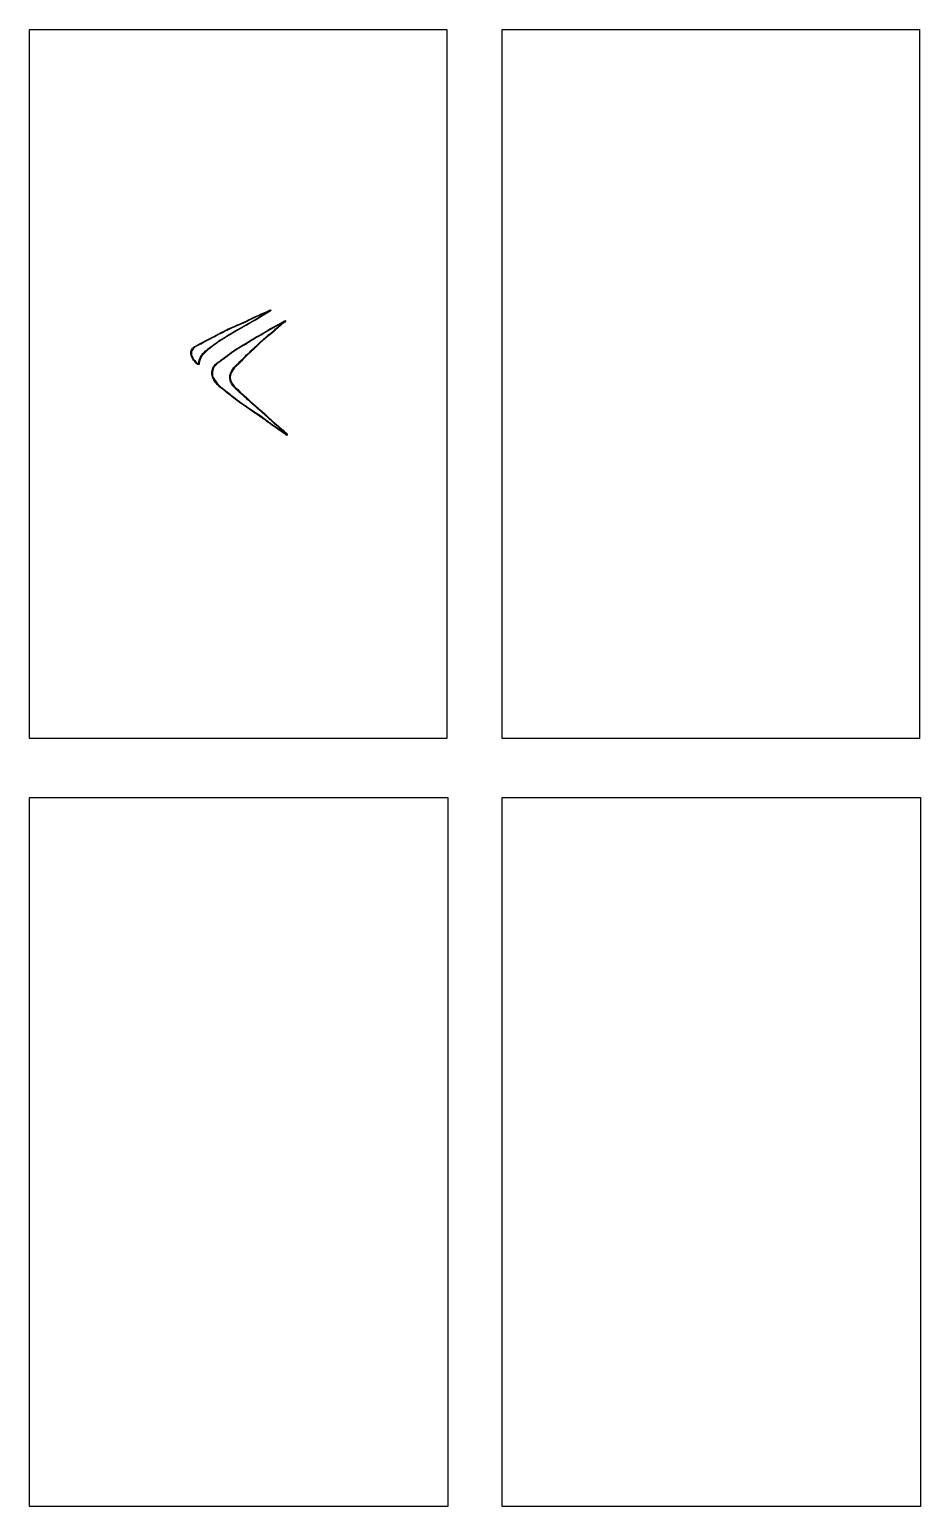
# Model space of a CAD drawing. Extents: x 10 to 161, y 10 to 260.
import ezdxf

# ---------------------------------------------------------------- set-up
doc = ezdxf.new("R2010")
doc.units = 0
doc.layers.add('Layer_1', color=7, linetype='CONTINUOUS')
doc.layers.add('logo', color=7, linetype='CONTINUOUS')

msp = doc.modelspace()

# ---------------------------------------------------------------- linework, layer by layer
at = {"layer": 'Layer_1', "color": 7}
for points in [[(10.141111, 260.14111), (80.78111, 260.14111), (80.78111, 140.141113), (10.141111, 140.141113), (10.141111, 260.14111)], [(90.141112, 260.14111), (160.781111, 260.14111), (160.781111, 140.141113), (90.141112, 140.141113), (90.141112, 260.14111)], [(10.141111, 130.141116), (80.940891, 130.141116), (80.940891, 10.141119), (10.141111, 10.141119), (10.141111, 130.141116)], [(90.141112, 130.141116), (160.941108, 130.141116), (160.941108, 10.141119), (90.141112, 10.141119), (90.141112, 130.141116)]]:
    msp.add_lwpolyline(points, close=True, dxfattribs=at)
at = {"layer": 'logo', "color": 7}
for points in [[(52.965644, 210.467056), (53.091596, 210.57279), (52.884787, 210.455987)], [(38.334225, 203.677619), (38.334225, 203.677619)], [(38.770272, 203.718685), (38.770261, 203.718657)], [(53.221238, 191.984224), (53.22123, 191.984221)], [(53.524017, 191.729682), (53.524015, 191.729682)], [(53.627421, 191.639249), (53.542816, 191.71088), (53.614447, 191.626278)], [(53.586154, 191.497735), (53.586154, 191.497735)], [(53.712023, 191.554648), (53.712023, 191.554648)]]:
    msp.add_lwpolyline(points, close=True, dxfattribs=at)
for points in [[(49.534645, 212.070724), (49.88516, 212.214401), (50.344544, 212.418569), (50.5555, 212.52443)], [(51.011415, 212.607006), (51.024398, 212.555415), (50.580044, 212.25987), (49.763847, 211.777224)], [(50.5555, 212.52443), (50.919702, 212.707195), (50.983301, 212.718712), (51.011415, 212.607006)], [(47.338544, 210.925227), (46.465205, 210.502322), (45.590446, 210.114027), (44.631223, 209.723485)], [(44.988432, 209.992733), (45.80704, 210.334552), (46.959918, 210.862124), (48.005136, 211.37322)], [(45.69136, 209.537726), (46.145583, 209.789449), (47.056201, 210.313171), (47.570475, 210.618454)], [(49.763847, 211.777224), (47.948314, 210.703643), (46.601798, 209.919037), (46.176483, 209.686895)], [(49.256233, 211.828668), (49.184518, 211.818847), (49.16448, 211.80942), (47.338544, 210.925227)], [(47.570475, 210.618454), (47.698039, 210.69418), (47.819304, 210.756139), (47.839952, 210.756139)], [(47.839952, 210.756139), (47.86061, 210.756139), (47.883135, 210.770673), (47.890029, 210.788456)], [(47.890029, 210.788456), (47.896915, 210.806236), (48.021009, 210.888109), (48.165774, 210.970402)], [(48.005136, 211.37322), (48.495853, 211.613171), (49.184131, 211.927051), (49.534645, 212.070724)], [(48.165774, 210.970402), (48.31054, 211.052698), (48.70621, 211.283505), (49.045038, 211.483307)], [(49.045038, 211.483307), (49.383865, 211.683112), (49.673126, 211.846586), (49.687838, 211.846586)], [(49.519445, 211.937803), (49.395357, 211.880611), (49.276912, 211.831499), (49.256233, 211.828668)], [(49.878973, 212.090443), (49.805316, 212.063688), (49.64353, 211.994996), (49.519445, 211.937803)], [(49.687838, 211.846586), (49.702542, 211.846586), (49.745214, 211.880427), (49.782648, 211.92179)], [(49.782648, 211.92179), (49.820079, 211.963152), (49.86552, 211.996994), (49.88363, 211.996994)], [(50.412483, 212.323322), (50.351089, 212.287273), (50.005336, 212.136352), (49.878973, 212.090443)], [(49.88363, 211.996994), (49.921891, 211.996994), (50.440677, 212.302223), (50.440677, 212.324733)], [(50.139862, 209.043566), (50.848887, 209.483099), (53.355378, 210.868943), (53.441309, 210.868943)], [(50.440677, 212.324733), (50.440677, 212.333058), (50.427977, 212.332409), (50.412483, 212.323322)], [(52.226992, 210.105808), (52.191231, 210.077544), (51.63395, 209.767003), (51.134594, 209.497075)], [(51.79259, 209.459545), (51.990021, 209.646037), (52.306384, 209.925231), (52.495622, 210.079971)], [(52.696779, 210.096498), (52.479629, 209.918215), (52.124291, 209.607412), (51.907144, 209.405827)], [(52.471402, 210.237448), (52.357785, 210.181492), (52.2478, 210.122254), (52.226992, 210.105808)], [(52.884787, 210.455987), (52.771043, 210.391745), (52.585019, 210.293402), (52.471402, 210.237448)], [(52.495622, 210.079971), (52.684858, 210.234713), (52.896369, 210.408901), (52.965644, 210.467056)], [(53.486414, 210.814892), (53.486414, 210.757852), (53.339402, 210.624104), (52.696779, 210.096498)], [(53.441309, 210.868943), (53.466117, 210.868943), (53.486414, 210.844615), (53.486414, 210.814892)], [(38.032117, 206.429777), (38.304848, 206.614133), (40.774242, 207.924265), (42.713529, 208.91349)], [(40.363431, 207.554977), (40.224247, 207.521045), (39.167658, 206.939114), (39.18736, 206.907237)], [(40.438634, 207.597886), (40.428305, 207.581856), (40.394453, 207.56254), (40.363431, 207.554977)], [(40.683047, 207.73773), (40.55896, 207.676854), (40.448975, 207.613925), (40.438634, 207.597886)], [(41.378677, 208.094241), (41.120164, 207.959034), (40.807132, 207.798605), (40.683047, 207.73773)], [(44.631223, 209.723485), (44.092233, 209.504034), (43.66527, 209.290164), (41.378677, 208.094241)], [(41.411401, 206.887307), (41.55598, 206.973475), (42.284018, 207.500632), (42.382067, 207.590147)], [(46.176483, 209.686895), (45.016454, 209.053735), (42.911982, 207.79578), (42.29991, 207.369661)], [(42.382067, 207.590147), (42.427254, 207.631403), (42.473338, 207.656046), (42.484475, 207.64491)], [(42.484475, 207.64491), (42.495622, 207.633762), (42.594005, 207.683715), (42.703129, 207.755888)], [(42.703129, 207.755888), (43.151131, 208.052193), (44.249371, 208.720803), (44.856826, 209.067064)], [(42.713529, 208.91349), (43.20987, 209.166672), (43.63289, 209.38724), (43.653572, 209.403637)], [(43.653572, 209.403637), (43.702746, 209.442631), (44.260609, 209.688825), (44.988432, 209.992733)], [(44.856826, 209.067064), (44.980911, 209.137798), (45.1111, 209.212589), (45.146135, 209.23327)], [(45.146135, 209.23327), (45.18117, 209.253957), (45.42652, 209.390956), (45.69136, 209.537726)], [(47.394941, 207.43114), (47.696786, 207.626605), (48.871756, 208.315377), (48.984123, 208.362725)], [(48.579394, 208.001991), (48.212835, 207.777647), (48.262235, 207.80734), (47.72062, 207.485832)], [(48.54179, 206.621668), (49.296131, 207.353721), (49.804687, 207.820573), (50.130462, 208.080071)], [(50.804022, 208.467412), (50.143469, 207.969262), (49.617551, 207.503869), (48.542273, 206.465957)], [(49.394883, 208.401677), (49.346677, 208.431471), (49.017595, 208.270181), (48.579394, 208.001991)], [(48.984123, 208.362725), (49.116962, 208.418701), (49.416905, 208.595397), (50.139862, 209.043566)], [(50.02035, 208.842472), (49.510103, 208.536314), (49.39015, 208.451495), (49.413651, 208.413474)], [(49.413651, 208.413474), (49.42669, 208.392392), (49.418364, 208.387171), (49.394883, 208.401677)], [(50.38366, 209.064061), (50.335256, 209.033039), (50.171765, 208.933325), (50.02035, 208.842472)], [(50.130462, 208.080071), (50.301079, 208.215978), (50.440677, 208.337836), (50.440677, 208.350869)], [(51.134594, 209.497075), (50.886673, 209.363059), (50.522872, 209.153283), (50.38366, 209.064061)], [(50.440677, 208.350869), (50.440677, 208.363907), (50.52951, 208.431841), (50.638086, 208.501844)], [(50.638086, 208.501844), (50.871176, 208.65213), (50.842472, 208.630526), (51.172161, 208.903768)], [(51.907144, 209.405827), (51.342536, 208.881686), (51.258044, 208.80981), (50.804022, 208.467412)], [(51.172161, 208.903768), (51.315967, 209.02295), (51.595158, 209.27305), (51.79259, 209.459545)], [(37.642216, 204.589459), (37.40862, 205.066409), (37.379704, 205.542298), (37.561972, 205.910016)], [(37.839481, 206.106776), (37.416765, 205.663193), (37.443926, 205.022168), (37.914134, 204.345077)], [(37.561972, 205.910016), (37.677824, 206.143744), (37.786169, 206.263522), (38.032117, 206.429777)], [(38.539008, 206.601294), (38.179849, 206.411127), (38.025609, 206.302091), (37.839481, 206.106776)], [(38.94849, 206.820395), (38.84777, 206.765804), (38.663502, 206.66721), (38.539008, 206.601294)], [(39.170511, 206.89561), (39.149119, 206.908818), (39.049212, 206.874979), (38.94849, 206.820395)], [(39.162462, 204.890274), (39.175388, 204.900603), (39.249717, 204.993677), (39.327655, 205.097084)], [(39.18736, 206.907237), (39.199467, 206.887623), (39.191904, 206.882402), (39.170511, 206.89561)], [(39.327655, 205.097084), (39.513947, 205.34424), (39.845228, 205.691596), (39.997493, 205.799422)], [(42.29991, 207.369661), (40.436456, 206.072339), (39.879685, 205.613945), (39.381083, 204.96657)], [(39.997493, 205.799422), (40.064329, 205.846751), (40.174568, 205.940747), (40.24247, 206.008303)], [(40.24247, 206.008303), (40.310373, 206.075859), (40.374161, 206.131129), (40.384219, 206.131129)], [(40.384219, 206.131129), (40.394295, 206.131129), (40.606653, 206.287647), (40.85616, 206.478945)], [(40.85616, 206.478945), (41.105667, 206.670244), (41.355524, 206.854007), (41.411401, 206.887307)], [(42.547594, 204.179018), (44.204913, 205.434596), (44.652585, 205.753524), (45.496054, 206.279541)], [(44.104791, 205.205711), (43.56632, 204.803558), (43.419539, 204.693142), (43.070746, 204.427844)], [(44.953451, 205.794912), (44.631455, 205.578967), (44.249557, 205.313828), (44.104791, 205.205711)], [(45.740464, 206.307309), (45.671074, 206.276197), (45.671909, 206.276742), (44.953451, 205.794912)], [(45.496054, 206.279541), (45.806267, 206.472999), (46.119302, 206.669891), (46.191686, 206.717079)], [(46.080852, 206.509482), (45.924662, 206.412197), (45.771486, 206.32122), (45.740464, 206.307309)], [(45.913638, 204.102304), (46.087044, 204.295262), (47.086393, 205.26099), (47.622056, 205.753236)], [(47.225732, 205.221315), (46.750072, 204.77657), (46.225528, 204.263458), (46.060081, 204.08107)], [(46.569675, 206.78926), (46.457015, 206.732669), (46.237045, 206.606769), (46.080852, 206.509482)], [(46.191686, 206.717079), (46.264068, 206.764266), (46.374053, 206.824306), (46.436097, 206.850505)], [(46.436097, 206.850505), (46.533932, 206.891817), (46.967984, 207.154661), (47.394941, 207.43114)], [(47.00686, 207.056869), (46.87907, 206.966275), (46.682335, 206.845851), (46.569675, 206.78926)], [(47.257338, 207.221585), (47.247375, 207.221585), (47.13465, 207.147462), (47.00686, 207.056869)], [(48.542273, 206.465957), (48.293838, 206.22615), (47.701395, 205.666063), (47.225732, 205.221315)], [(47.72062, 207.485832), (47.475783, 207.340496), (47.267306, 207.221585), (47.257338, 207.221585)], [(47.622056, 205.753236), (47.879739, 205.990038), (48.293621, 206.380831), (48.54179, 206.621668)], [(38.334225, 203.677619), (37.965019, 204.052497), (37.79636, 204.274733), (37.642216, 204.589459)], [(37.914134, 204.345077), (38.119248, 204.049715), (38.516786, 203.623359), (38.646913, 203.559176)], [(38.721775, 203.423808), (38.601681, 203.423808), (38.552428, 203.456063), (38.334225, 203.677619)], [(38.646913, 203.559176), (38.712061, 203.527042), (38.765361, 203.500505), (38.765361, 203.5002)], [(38.860527, 203.653246), (38.87063, 203.429201), (38.867385, 203.423808), (38.721775, 203.423808)], [(38.765361, 203.5002), (38.765361, 203.499918), (38.767619, 203.598216), (38.770272, 203.718685)], [(38.770261, 203.718657), (38.773083, 203.839126), (38.803958, 204.037808), (38.839143, 204.160171)], [(38.839143, 204.160171), (38.899691, 204.370742), (39.111801, 204.849716), (39.162462, 204.890274)], [(39.381083, 204.96657), (39.073492, 204.567197), (38.845256, 203.991377), (38.860527, 203.653246)], [(41.003418, 202.164151), (41.099805, 202.912303), (41.363818, 203.34443), (41.982551, 203.766776)], [(41.348874, 202.966097), (41.168128, 202.608358), (41.096782, 202.298929), (41.098936, 201.882144)], [(41.722853, 203.386213), (41.663953, 203.386213), (41.426178, 203.119104), (41.348874, 202.966097)], [(41.770904, 203.45328), (41.759192, 203.416391), (41.737574, 203.386213), (41.722853, 203.386213)], [(41.914445, 203.592427), (41.847206, 203.552783), (41.782611, 203.490167), (41.770904, 203.45328)], [(43.070746, 204.427844), (42.568763, 204.046034), (42.058429, 203.67732), (41.914445, 203.592427)], [(41.982551, 203.766776), (42.098654, 203.846026), (42.352925, 204.031537), (42.547594, 204.179018)], [(44.260437, 202.214838), (44.319599, 202.312521), (44.418766, 202.489932), (44.480807, 202.60908)], [(44.913228, 202.972309), (44.676004, 202.730267), (44.594218, 202.610395), (44.39826, 202.217551)], [(44.480807, 202.60908), (44.557132, 202.755652), (44.723939, 202.952838), (44.996571, 203.218768)], [(45.436454, 203.464135), (45.303787, 203.351889), (45.068335, 203.130568), (44.913228, 202.972309)], [(44.996571, 203.218768), (45.2182, 203.434944), (45.414703, 203.611816), (45.433248, 203.611816)], [(45.433248, 203.611816), (45.463813, 203.611816), (45.573538, 203.723847), (45.913638, 204.102304)], [(46.060081, 204.08107), (45.691098, 203.674308), (45.727902, 203.710721), (45.436454, 203.464135)], [(41.33202, 200.810489), (41.015982, 201.35443), (40.939621, 201.66899), (41.003418, 202.164151)], [(41.098936, 201.882144), (41.100911, 201.510733), (41.10839, 201.472837), (41.22619, 201.242916)], [(41.22619, 201.242916), (41.441141, 200.823336), (42.006802, 200.039661), (42.094703, 200.039661)], [(42.751522, 199.307769), (42.14031, 199.78127), (41.593976, 200.359637), (41.33202, 200.810489)], [(42.094703, 200.039661), (42.114515, 200.039661), (42.130703, 200.016237), (42.130703, 199.987583)], [(44.085383, 200.711046), (43.943109, 201.166829), (44.018629, 201.815596), (44.260437, 202.214838)], [(44.39826, 202.217551), (44.022408, 201.464068), (44.003047, 201.040402), (44.317635, 200.453275)], [(44.503701, 199.940932), (44.240749, 200.331454), (44.15405, 200.491062), (44.085383, 200.711046)], [(44.317635, 200.453275), (44.499598, 200.113669), (44.633814, 199.942546), (45.080377, 199.480799)], [(42.130703, 199.987583), (42.130703, 199.95894), (42.174304, 199.906938), (42.227593, 199.872021)], [(42.227593, 199.872021), (42.321754, 199.810322), (42.373592, 199.768934), (42.65446, 199.531182)], [(42.65446, 199.531182), (42.728309, 199.468669), (42.923333, 199.316382), (43.087849, 199.192766)], [(43.897982, 198.401991), (43.453344, 198.756143), (42.937436, 199.16374), (42.751522, 199.307769)], [(43.087849, 199.192766), (43.252362, 199.069153), (43.428271, 198.929941), (43.478755, 198.883408)], [(43.478755, 198.883408), (43.529242, 198.836878), (43.581478, 198.798807), (43.594836, 198.798807)], [(43.594836, 198.798807), (43.608185, 198.798807), (43.703017, 198.722734), (43.805554, 198.629761)], [(43.805554, 198.629761), (43.908091, 198.536786), (44.014136, 198.460642), (44.041207, 198.460552)], [(48.05297, 195.394933), (46.214436, 196.613997), (45.430643, 197.18125), (43.897982, 198.401991)], [(44.041207, 198.460552), (44.068272, 198.460479), (44.080416, 198.444183), (44.068187, 198.424391)], [(44.068187, 198.424391), (44.055939, 198.404579), (44.093023, 198.363665), (44.150574, 198.333445)], [(44.150574, 198.333445), (44.208121, 198.303224), (44.343043, 198.205211), (44.450401, 198.115634)], [(44.450401, 198.115634), (44.557758, 198.026057), (44.726967, 197.893652), (44.82642, 197.8214)], [(45.851301, 198.566947), (45.661772, 198.71548), (44.599733, 199.798313), (44.503701, 199.940932)], [(44.82642, 197.8214), (44.925872, 197.749149), (45.0157, 197.679996), (45.026041, 197.66773)], [(45.026041, 197.66773), (45.03637, 197.655454), (45.239432, 197.499958), (45.477261, 197.322161)], [(45.080377, 199.480799), (45.673459, 198.867556), (48.036807, 196.741573), (49.481833, 195.521408)], [(46.844684, 197.662509), (46.537654, 197.959404), (45.988221, 198.459643), (45.851301, 198.566947)], [(47.131856, 197.399298), (47.117604, 197.405111), (46.988386, 197.523552), (46.844684, 197.662509)], [(45.477261, 197.322161), (45.715092, 197.144363), (45.951984, 196.966778), (46.003684, 196.927526)], [(46.003684, 196.927526), (46.055387, 196.888272), (46.266899, 196.740436), (46.473705, 196.598997)], [(46.473705, 196.598997), (46.865207, 196.331245), (47.383367, 195.975622), (47.545354, 195.863504)], [(47.881328, 196.749506), (47.459892, 197.12651), (47.157157, 197.38898), (47.131856, 197.399298)], [(47.545354, 195.863504), (47.597057, 195.827715), (47.89317, 195.63367), (48.203383, 195.432285)], [(48.447424, 196.260686), (48.251663, 196.426133), (47.996921, 196.646103), (47.881328, 196.749506)], [(49.820249, 194.175103), (49.530717, 194.393487), (48.73544, 194.942409), (48.05297, 195.394933)], [(48.203383, 195.432285), (49.184639, 194.795278), (49.588327, 194.512895), (50.162897, 194.06158)], [(48.949607, 195.818864), (48.869168, 195.896419), (48.643184, 196.095239), (48.447424, 196.260686)], [(49.113369, 195.677861), (49.103746, 195.677861), (49.030049, 195.741313), (48.949607, 195.818864)], [(50.468877, 194.455153), (50.057679, 194.857847), (49.148602, 195.677861), (49.113369, 195.677861)], [(49.481833, 195.521408), (49.667962, 195.364244), (50.048569, 195.017887), (50.327631, 194.751726)], [(51.700334, 192.832553), (50.625592, 193.57123), (50.536904, 193.63456), (49.820249, 194.175103)], [(50.162897, 194.06158), (50.268624, 193.978533), (50.37354, 193.910585), (50.396038, 193.910585)], [(50.327631, 194.751726), (50.606689, 194.485565), (50.893486, 194.217033), (50.964953, 194.154989)], [(50.396038, 193.910585), (50.418532, 193.910585), (50.450479, 193.888487), (50.467017, 193.861509)], [(50.467017, 193.861509), (50.483556, 193.834529), (50.564771, 193.762701), (50.647496, 193.701916)], [(50.891897, 194.056895), (50.891897, 194.048089), (50.701538, 194.227306), (50.468877, 194.455153)], [(50.647496, 193.701916), (50.730218, 193.641133), (50.806361, 193.581802), (50.816702, 193.570073)], [(50.816702, 193.570073), (50.827031, 193.558332), (50.996249, 193.441165), (51.192718, 193.309672)], [(51.128075, 193.850737), (50.998176, 193.972931), (50.891897, 194.065703), (50.891897, 194.056895)], [(50.964953, 194.154989), (51.03642, 194.092949), (51.231117, 193.91273), (51.397614, 193.754505)], [(52.25347, 192.865437), (51.78548, 193.240383), (51.661836, 193.348635), (51.128075, 193.850737)], [(51.192718, 193.309672), (51.389187, 193.178182), (51.6853, 192.977327), (51.85075, 192.863329)], [(51.397614, 193.754505), (51.564108, 193.59628), (51.835699, 193.357898), (52.001146, 193.224765)], [(53.586154, 191.497735), (53.51414, 191.57731), (53.094805, 191.874123), (51.700334, 192.832553)], [(51.85075, 192.863329), (52.016197, 192.749328), (52.312031, 192.547184), (52.508161, 192.414113)], [(52.001146, 193.224765), (52.166593, 193.091633), (52.471168, 192.827862), (52.677977, 192.638607)], [(52.903588, 192.272282), (52.751067, 192.422424), (52.352256, 192.786291), (52.25347, 192.865437)], [(52.677977, 192.638607), (52.884787, 192.449351), (53.219926, 192.148751), (53.422733, 191.970604)], [(52.508161, 192.414113), (53.061255, 192.038856), (53.353575, 191.828014), (53.368135, 191.793845)], [(53.22123, 191.984221), (53.108569, 192.081579), (52.965629, 192.211206), (52.903588, 192.272282)], [(53.403762, 191.784899), (53.416039, 191.797175), (53.333898, 191.886865), (53.221238, 191.984224)], [(53.368135, 191.793845), (53.375444, 191.776658), (53.391503, 191.772622), (53.403762, 191.784899)], [(53.422733, 191.970604), (53.73545, 191.695914), (53.789721, 191.631632), (53.779948, 191.547507)], [(53.484196, 191.767282), (53.462295, 191.767282), (53.454831, 191.750349), (53.467601, 191.729682)], [(53.467601, 191.729682), (53.480386, 191.708995), (53.498301, 191.692081), (53.507423, 191.692081)], [(53.524015, 191.729682), (53.524015, 191.750369), (53.506093, 191.767282), (53.484196, 191.767282)], [(53.507423, 191.692081), (53.516538, 191.692081), (53.524017, 191.708986), (53.524017, 191.729682)], [(53.779948, 191.547507), (53.76578, 191.425548), (53.673036, 191.401728), (53.586154, 191.497735)], [(53.614447, 191.626278), (53.681763, 191.546771), (53.712023, 191.524554), (53.712023, 191.554648)], [(53.712023, 191.554648), (53.712023, 191.561788), (53.673954, 191.599854), (53.627421, 191.639249)]]:
    msp.add_open_spline(points, degree=3, dxfattribs=at)

doc.saveas('drawing.dxf')
